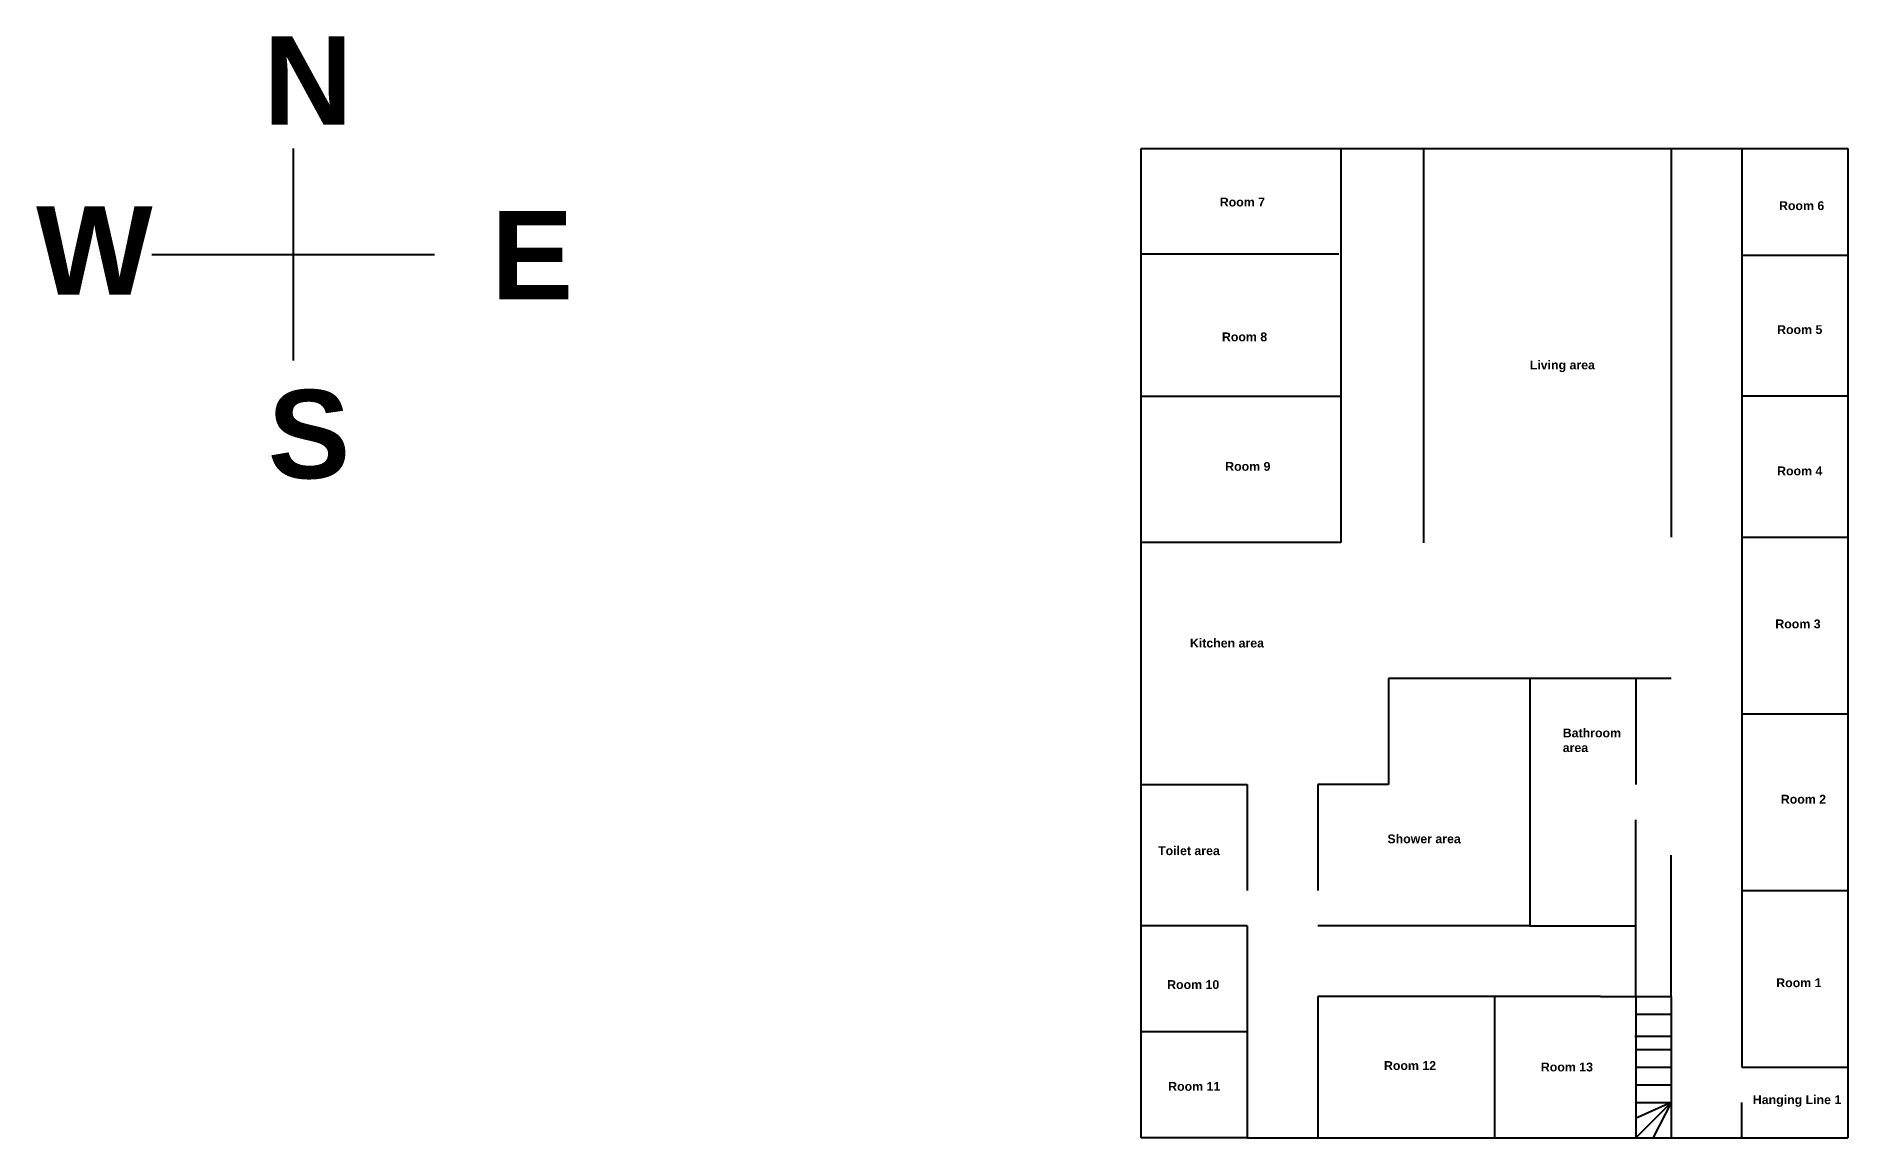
# Model space of a CAD drawing. Header units: metres. Extents: x -51.3 to 0, y 22 to 53.2.
import ezdxf

# ---------------------------------------------------------------- set-up
doc = ezdxf.new("R2010")
doc.units = ezdxf.units.M
doc.layers.get('0').update_dxf_attribs({"lineweight": 25})
doc.styles.add('textstyle3', font='arialbd.ttf')

msp = doc.modelspace()

# ---------------------------------------------------------------- linework, layer by layer
for p, q in [((-44, 50), (-44, 44)), ((-20, 22), (-20, 50)), ((-20, 50), (0, 50)), ((-14.343, 50), (-14.349, 38.853)), ((-11.995, 38.835), (-11.995, 50)), ((-5, 50), (-5, 39)), ((-3, 50), (-3, 24)), ((0, 50), (0, 22)), ((-48, 47), (-40, 47)), ((-14.4, 47.013), (-20, 47.013)), ((-3, 46.978), (0, 46.978)), ((-14.372, 42.984), (-20, 42.984)), ((-3, 43), (0, 43)), ((-3, 39), (0, 39)), ((-14.349, 38.853), (-20, 38.853)), ((-5, 35), (-13, 35)), ((-13, 35), (-13, 32)), ((-9, 35), (-9, 28)), ((-6, 35), (-6, 32)), ((-3, 34), (0, 34)), ((-20, 32), (-17, 32)), ((-17, 32), (-17, 29)), ((-13, 32), (-15, 32)), ((-15, 32), (-15, 29)), ((-6, 26), (-6, 31)), ((-5, 26), (-5, 30)), ((-3, 29), (0, 29)), ((-17, 28), (-20, 28)), ((-17, 28), (-17, 22)), ((-9, 28), (-15, 28)), ((-9, 28), (-6, 28)), ((-7, 26), (-15, 26)), ((-15, 26), (-15, 22)), ((-10, 26), (-10, 22)), ((-7, 26), (-5, 26)), ((-6, 26), (-6, 22)), ((-5, 26), (-5, 23)), ((-6, 25.5), (-5, 25.5)), ((-17, 25), (-20, 25)), ((-6.023, 24.88), (-5, 24.88)), ((-6, 24.5), (-5, 24.5)), ((-6, 24), (-5, 24)), ((-3, 24), (0, 24)), ((-6, 23.5), (-5, 23.5)), ((-5, 23), (-6.011, 22.542)), ((-6, 23), (-5, 23)), ((-5, 23), (-6, 22)), ((-5, 23), (-5.508, 22.003)), ((-5, 23), (-5, 22)), ((-3, 22), (-3, 23)), ((-17, 22), (-20, 22)), ((-17, 22), (-15, 22)), ((-15, 22), (-5, 22)), ((-5, 22), (0, 22))]:
    msp.add_line(p, q)
for start, end in [(0, 0), (333.4349, 333.4349)]:
    msp.add_arc((-5, 23), 0, start, end)

# ---------------------------------------------------------------- texts
at = {"char_height": 1, "attachment_point": 1, "style": 'textstyle3'}
for s, insert in [('\\H2.5;N', (-44.836, 53.178)), ('\\H2.5;W', (-51.273, 48.364)), ('\\H2.5;E', (-38.4, 48.228)), ('\\H0.25;Room 7', (-17.774, 48.609)), ('\\H0.25;Room 6', (-1.946, 48.507)), ('\\H0.25;Room 8', (-17.712, 44.794)), ('\\H0.25;Room 5', (-2, 45)), ('\\H0.25;Living area', (-9, 44)), ('\\H2.5;S', (-44.714, 43.166)), ('\\H0.25;Room 9', (-17.62, 41.128)), ('\\H0.25;Room 4', (-2, 41)), ('\\H0.25;Room 3', (-2.05, 36.67)), ('\\H0.25;Kitchen area', (-18.619, 36.128)), ('\\H0.25;Bathroom\\Parea', (-8.066, 33.584)), ('\\H0.25;Room 2', (-1.895, 31.708)), ('\\H0.25;Toilet area', (-19.519, 30.25)), ('\\H0.25;Shower area', (-13.029, 30.586)), ('\\H0.25;Room 10', (-19.263, 26.461)), ('\\H0.25;Room 1', (-2.024, 26.513)), ('\\H0.25;Room 12', (-13.126, 24.169)), ('\\H0.25;Room 13', (-8.686, 24.128)), ('\\H0.25;Room 11', (-19.234, 23.58)), ('\\H0.25;Hanging Line 1', (-2.686, 23.203))]:
    msp.add_mtext(s, dxfattribs=dict(at, insert=insert))

doc.saveas('drawing.dxf')
